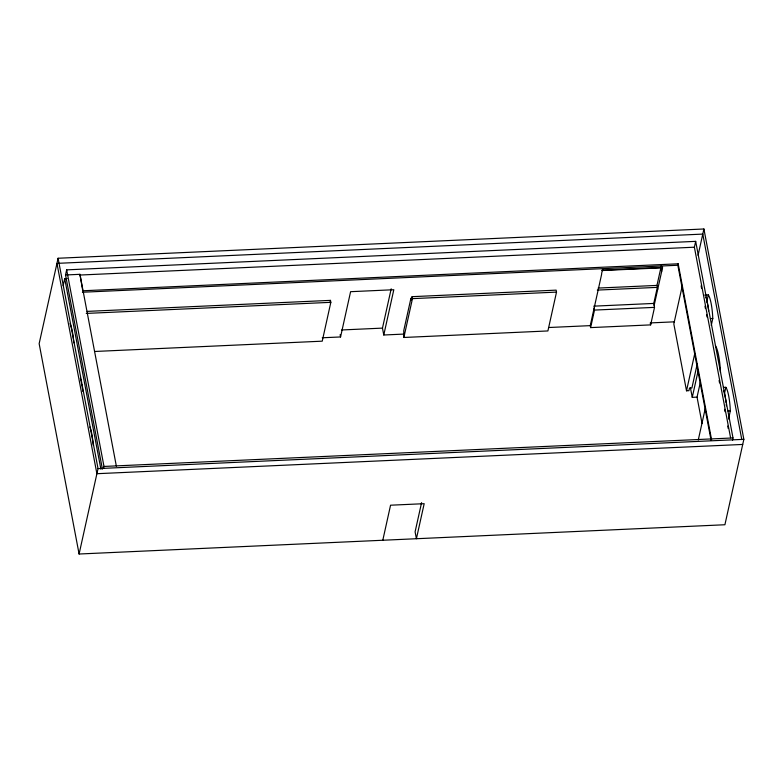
<?xml version="1.0" encoding="UTF-8"?>
<svg xmlns="http://www.w3.org/2000/svg" width="783" height="783" viewBox="0 0 783 783"><rect width="100%" height="100%" fill="white"/><g stroke="black" fill="none" stroke-linecap="round" stroke-linejoin="round"><path stroke-width="1.17" d="M58.089 258.253L39.15 343.668L79.093 554.012L724.911 524.747L743.85 439.332L703.907 228.988L58.089 258.253L98.032 468.596L79.093 554.012M63.139 285.775L64.725 278.621L67.123 278.513M102.407 469.154L65.527 274.97L66.663 269.861L695.676 241.36L733.005 437.942L732.487 440.281M711.6 439.86L678.166 263.802L82.763 290.777L79.935 274.324L65.527 274.97M103.542 468.488L103.992 466.443L66.663 269.861M329.946 302.698L330.465 300.369L87.099 311.389M330.465 300.369L330.837 302.326L322.234 341.173L94.674 351.479M322.253 337.776L340.556 336.954L350.598 291.687L393.81 289.73L383.778 334.997L404.547 334.057M383.778 334.997L382.466 328.116L391.187 288.81M412.093 296.669L411.32 300.173L410.948 298.206L403.754 330.622L403.862 337.473L547.904 330.945L556.517 292.108L556.145 290.141L412.093 296.669L412.465 298.636L403.862 337.473M382.799 540.25L390.56 505.201L424.18 503.684L416.409 538.724L415.098 531.843L421.577 502.647M597.321 290.092L657.338 287.371L653.776 303.432L654.519 307.367L650.644 324.886L590.617 327.607L590.245 325.64L601.579 274.53A30.84 17.813 -10.8 0 1 602.939 269.391M590.617 327.607L594.503 310.078L594.131 308.12M657.71 289.338L656.966 285.404L660.852 267.884L602.029 270.546M654.148 305.399L661.596 271.818A30.84 17.813 -10.8 0 0 662.506 266.69M711.042 440.124L677.843 265.261L678.166 263.802M682.375 285.413L673.83 323.956L686.515 390.795L688.923 390.688L689.5 388.055L691.908 387.947L697.291 363.635M730.578 437.785L694.384 247.203L695.676 241.36M698.064 255.356L703.907 228.988M686.515 390.795L694.805 353.417M706.755 301.905L708.312 294.897L704.71 295.064M700.413 381.947L697.046 397.128L692.25 397.353L697.947 371.651M711.238 325.493L712.794 318.485A24.508 4.815 87.4 0 0 708.312 294.897M698.27 439.997L705.258 408.462M724.304 394.299L725.851 387.291L723.453 387.399M728.523 419.052L730.333 410.879A24.508 4.815 87.4 0 0 725.851 387.291M58.177 263.313L702.772 234.097L741.804 439.635M79.768 275.048L694.384 247.203M82.44 292.235L677.843 265.261M601.951 270.155L660.774 267.492A30.84 17.813 -10.8 0 0 661.42 265.427M598.143 288.066L656.966 285.404M86.247 313.415L330.837 302.326M412.465 298.636L556.517 292.108M593.759 306.153L653.776 303.432M594.503 310.078L654.519 307.367M341.652 329.966L382.466 328.116M710.387 318.593L712.794 318.485M548.707 327.519L590.245 325.64M674.271 321.833L650.262 322.919L650.644 324.886M727.936 410.987L730.333 410.879M103.992 466.443L733.005 437.942M98.032 468.596L743.85 439.332M742.715 444.441L96.896 473.705L56.953 263.362M701.118 285.824L701.568 288.213M704.984 306.202L705.444 308.59M706.579 314.59L707.029 316.988M719.097 380.518L719.557 382.907M724.559 409.284L725.019 411.682M727.75 426.06L728.2 428.458M697.046 397.128L702.067 423.564M690.42 387.742L692.25 397.353M660.774 267.492L661.596 271.818M340.125 334.654L340.556 336.954M79.935 274.324L116.354 466.11M64.725 278.621L100.909 469.213M705.747 297.08A24.508 4.815 87.4 0 1 706.246 298.47M706.726 300.085A24.508 4.815 87.4 0 1 708.615 310.9M723.795 390.864A24.508 4.815 87.4 0 1 726.066 402.462M726.242 404.126A24.508 4.815 87.4 0 1 726.399 405.829M89.947 427.009A24.508 4.815 87.4 0 1 93.187 445.087M70.02 323.653A24.508 4.815 87.4 0 1 73.778 342.866M80.355 378.316A29.617 5.824 87.4 0 1 81.51 382.916M81.765 384.218A29.617 5.824 87.4 0 1 82.861 391.5M715.417 345.665A28.345 5.569 87.4 0 1 720.497 372.405"/></g></svg>
